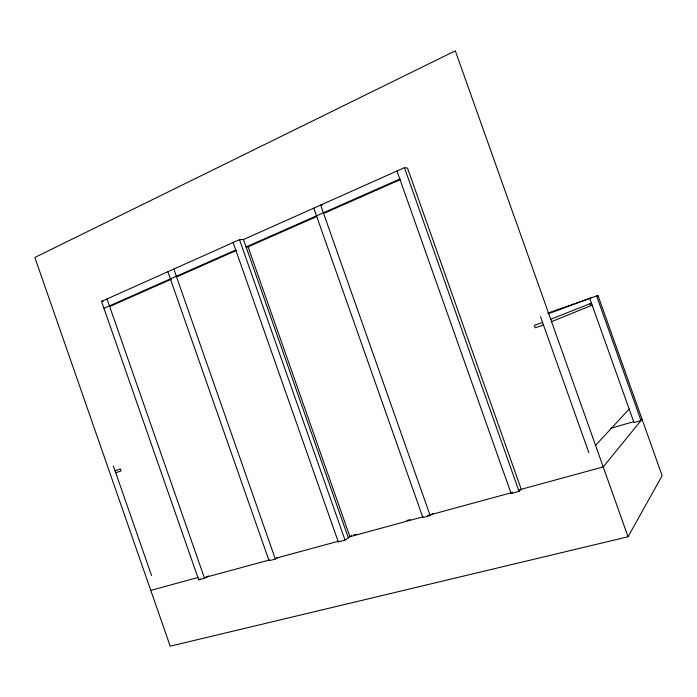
<?xml version="1.0" encoding="UTF-8"?>
<svg xmlns="http://www.w3.org/2000/svg" width="697" height="697" viewBox="0 0 697 697"><rect width="100%" height="100%" fill="white"/><g stroke="black" fill="none" stroke-linecap="round" stroke-linejoin="round"><path stroke-width="1.05" d="M628.041 536.777L455.298 50.82L34.85 257.472L170.199 646.18L628.041 536.777L662.15 475.659L597.965 295.493L547.72 313.127M642.059 419.254L603.21 466.929L519.23 489.843M595.438 445.514L629.173 409.069M396.976 171.009L511.136 493.537L519.056 491.376L521.243 489.294L407.484 168.055L404.434 167.672L243.488 239.524L239.507 239.672L101.527 301.392L198.697 579.852L204.517 578.275L208.473 575.905M511.136 493.537L512.626 492.143M313.789 208.142L422.879 517.557L430.154 515.571L432.898 513.401M233.138 242.521L338.298 541.952L345.05 540.123L351.515 535.61M167.872 271.717L269.059 560.754L275.341 559.046L278.059 557.304M198.697 579.852L200.283 578.902M103.94 308.327L235.76 249.97M110.196 306.279L171.506 279.166M177.439 276.543L236.78 250.301M399.817 179.033L246.102 246.947L249.029 246.799M316.743 216.532L248.062 246.851L349.92 536.725L423.236 516.747M324.706 213.012L400.357 179.617M551.414 321.726L592.171 305.155M550.569 319.331L591.457 303.143M548.556 313.676L591.134 297.889M597.965 295.493L596.632 295.99L641.005 420.552L633.982 422.574L589.758 298.394M115.057 470.789L120.389 468.942L121.086 470.937L115.754 472.775M542.588 322.484L534.39 325.333L535.261 327.79L543.468 324.959M610.668 428.333L633.686 421.676M150.77 590.385L198.323 577.404M353.37 535.104L356.515 534.242M406.909 520.493L410.054 519.631M427.427 515.606L511.215 492.77M204.874 577.525L269.8 559.883M276.082 558.175L338.908 541.099M101.527 301.392L103.356 301.174M322.415 205.127L320.655 205.075L430.154 515.571M590.071 303.692L590.795 305.722M540.515 316.656L588.834 452.641M404.434 167.672L519.056 491.376M243.488 239.524L348.308 537.849M239.507 239.672L345.05 540.123M173.797 269.059L275.341 559.046M107.016 298.935L204.517 578.275M113.419 466.084L151.545 575.539"/></g></svg>
